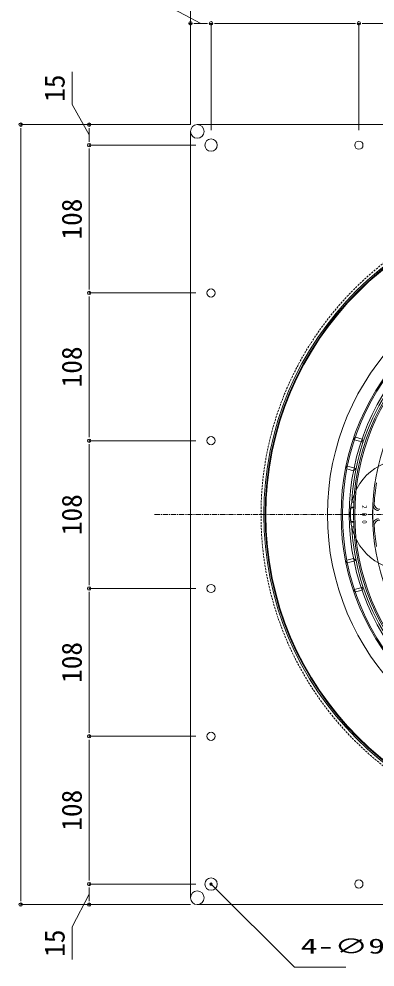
# Model space of a CAD drawing. Units: millimetres, scale not verified. Extents: x -1380 to 1380, y -955 to 955.
# Drawn here: x -860 to -600, y -106 to 587 of the extents above; entities that cross this region are included whole.
import ezdxf
from ezdxf.enums import TextEntityAlignment as Align

# ---------------------------------------------------------------- set-up
doc = ezdxf.new("R2010")
doc.units = ezdxf.units.MM
doc.header["$LTSCALE"] = 3
doc.linetypes.add('USER1', pattern=[2, 1.25, -0.25, 0.25, -0.25])
doc.linetypes.add('USER3', pattern=[0.75, 0.5, -0.25])
for name, color, linetype, lineweight in [('0-0_0', 7, 'Continuous', 15), ('0-2_L-2', 7, 'Continuous', 18), ('0-3_L-1', 7, 'Continuous', 18), ('0-4_L-5', 2, 'USER1', 18), ('0-8_MOJI', 7, 'Continuous', 18), ('0-9_SUNPO', 7, 'Continuous', 18), ('0-B_L-1a', 3, 'Continuous', 18), ('0-C_L-1b', 150, 'Continuous', 18)]:
    doc.layers.add(name, color=color, linetype=linetype, lineweight=lineweight)
doc.styles.add('ＭＳ ゴシック', font='')
doc.styles.get('ＭＳ ゴシック').set_extended_font_data('MS Gothic')

# ---------------------------------------------------------------- blocks, each defined once
blk = doc.blocks.new('_DOT')
at = {"layer": '0-0_0'}
for p, q in [((-0.5, 0), (-1, 0)), ((0.25, 0), (-0.25, 0))]:
    blk.add_line(p, q, dxfattribs=at)
blk.add_circle((0, 0), 0.25, dxfattribs=at)

msp = doc.modelspace()

# ---------------------------------------------------------------- linework, layer by layer
at = {"layer": '0-0_0'}
msp.add_line((-720.484, -44.442), (-719.154, -45.764), dxfattribs=at)
msp.add_circle((-719.819, -45.103), 0.938, dxfattribs=at)
at = {"layer": '0-2_L-2'}
for radius in [230.5, 230]:
    msp.add_circle((-449.819, 224.897), radius, dxfattribs=at)
at = {"layer": '0-3_L-1'}
for p, q in [((-169.819, 509.897), (-729.819, 509.897)), ((-734.819, 504.897), (-734.819, -55.103))]:
    msp.add_line(p, q, dxfattribs=at)
msp.add_lwpolyline([(-729.819, -60.103), (-169.819, -60.103), (-164.819, -55.103)], dxfattribs=at)
for centre, radius in [((-729.819, 504.897), 5), ((-719.819, 494.897), 4.5), ((-611.819, 494.897), 3), ((-449.819, 224.897), 231.5), ((-719.819, 386.897), 3), ((-719.819, 278.897), 3), ((-719.819, 170.897), 3), ((-719.819, 62.897), 3), ((-719.819, -45.103), 4.5), ((-611.819, -45.103), 3), ((-729.819, -55.103), 5)]:
    msp.add_circle(centre, radius, dxfattribs=at)
at = {"layer": '0-3_L-1', "linetype": 'USER3'}
msp.add_circle((-449.819, 224.897), 233.5, dxfattribs=at)
at = {"layer": '0-4_L-5'}
msp.add_line((-761.069, 224.897), (-138.569, 224.897), dxfattribs=at)
at = {"layer": '0-9_SUNPO'}
for p, q in [((-734.819, 509.897), (-734.819, 633.913)), ((-734.819, 509.897), (-734.819, 583.913)), ((-729.819, 583.913), (-724.819, 583.913)), ((-719.819, 505.897), (-719.819, 583.913)), ((-719.819, 505.897), (-719.819, 583.913)), ((-714.819, 583.913), (-616.819, 583.913)), ((-611.819, 505.897), (-611.819, 583.913)), ((-611.819, 505.897), (-611.819, 583.913)), ((-606.819, 583.913), (-508.819, 583.913)), ((-734.819, 509.897), (-858.835, 509.897)), ((-734.819, 509.897), (-808.835, 509.897)), ((-858.835, -55.103), (-858.835, 504.897)), ((-808.835, 499.897), (-808.835, 504.897)), ((-730.819, 494.897), (-808.835, 494.897)), ((-730.819, 494.897), (-808.835, 494.897)), ((-808.835, 391.897), (-808.835, 489.897)), ((-730.819, 386.897), (-808.835, 386.897)), ((-730.819, 386.897), (-808.835, 386.897)), ((-808.835, 283.897), (-808.835, 381.897)), ((-730.819, 278.897), (-808.835, 278.897)), ((-730.819, 278.897), (-808.835, 278.897)), ((-808.835, 175.897), (-808.835, 273.897)), ((-730.819, 170.897), (-808.835, 170.897)), ((-730.819, 170.897), (-808.835, 170.897)), ((-808.835, 67.897), (-808.835, 165.897)), ((-730.819, 62.897), (-808.835, 62.897)), ((-730.819, 62.897), (-808.835, 62.897)), ((-808.835, -40.103), (-808.835, 57.897)), ((-730.819, -45.103), (-808.835, -45.103)), ((-730.819, -45.103), (-808.835, -45.103)), ((-808.835, -55.103), (-808.835, -50.103)), ((-734.819, -60.103), (-858.835, -60.103)), ((-734.819, -60.103), (-808.835, -60.103))]:
    msp.add_line(p, q, dxfattribs=at)
for points in [[(-727.319, 583.913), (-751.012, 596.413), (-774.941, 596.413)], [(-808.835, 502.397), (-821.335, 524.591), (-821.335, 548.52)], [(-719.819, -45.103), (-658.844, -105.742), (-621.407, -105.742)], [(-808.835, -52.603), (-821.335, -76.296), (-821.335, -100.225)]]:
    msp.add_lwpolyline(points, dxfattribs=at)
at = {"layer": '0-B_L-1a'}
for centre, radius, start, end in [((-449.819, 224.897), 166, 92.09665, 267.90335), ((-449.819, 224.897), 165, 92.46131, 267.53869), ((-449.819, 224.897), 152, 96.8696, 263.1304), ((-449.819, 224.897), 151, 171.11968, 176.88032), ((-449.819, 224.897), 151.828, 177.28591, 182.71409), ((-597.482, 231.897), 4, 177.28591, 270), ((-596.601, 232.897), 4, 176.88032, 270), ((-597.482, 217.897), 4, 90, 182.71409), ((-596.601, 216.897), 4, 90, 183.11968), ((-449.819, 224.897), 151, 183.11968, 188.88032)]:
    msp.add_arc(centre, radius, start, end, dxfattribs=at)
at = {"layer": '0-C_L-1b'}
for p, q in [((-614.384, 281.415), (-615.992, 279.776)), ((-615.992, 279.776), (-608.735, 277.831)), ((-609.543, 280.118), (-614.384, 281.415)), ((-609.543, 280.118), (-608.735, 277.831)), ((-621.168, 260.457), (-613.911, 258.513)), ((-620.596, 258.233), (-621.168, 260.457)), ((-620.596, 258.233), (-615.754, 256.936)), ((-615.754, 256.936), (-613.911, 258.513)), ((-617.78, 229.897), (-615.744, 229.897)), ((-617.764, 230.397), (-615.728, 230.397)), ((-615.575, 233.897), (-617.077, 233.897)), ((-617.78, 219.897), (-615.744, 219.897)), ((-617.764, 219.397), (-615.728, 219.397)), ((-617.077, 215.897), (-615.575, 215.897)), ((-620.596, 191.561), (-621.168, 189.337)), ((-621.168, 189.337), (-613.911, 191.281)), ((-615.754, 192.858), (-620.596, 191.561)), ((-615.754, 192.858), (-613.911, 191.281)), ((-615.992, 170.018), (-608.735, 171.963)), ((-614.384, 168.379), (-615.992, 170.018)), ((-614.384, 168.379), (-609.543, 169.676)), ((-609.543, 169.676), (-608.735, 171.963))]:
    msp.add_line(p, q, dxfattribs=at)
for centre, radius in [((-449.819, 224.897), 185), ((-449.819, 224.897), 175), ((-449.819, 224.897), 174), ((-449.819, 224.897), 174), ((-449.819, 224.897), 174), ((-449.819, 224.897), 174), ((-449.819, 224.897), 174), ((-449.819, 224.897), 174), ((-449.819, 224.897), 174), ((-449.819, 224.897), 174), ((-449.819, 224.897), 174), ((-449.819, 224.897), 174), ((-449.819, 224.897), 174), ((-449.819, 224.897), 174), ((-449.819, 224.897), 169), ((-449.819, 224.897), 169), ((-449.819, 224.897), 169), ((-449.819, 224.897), 169), ((-449.819, 224.897), 169), ((-449.819, 224.897), 169), ((-449.819, 224.897), 169), ((-449.819, 224.897), 169), ((-449.819, 224.897), 169), ((-449.819, 224.897), 169), ((-449.819, 224.897), 169), ((-449.819, 224.897), 169), ((-577.481, 224.897), 40.605), ((-577.481, 224.897), 40.605)]:
    msp.add_circle(centre, radius, dxfattribs=at)
for radius, start, end in [(167.5, 123.08006, 176.91994), (168.035, 178.1243, 181.8757), (167.5, 183.08006, 236.91994)]:
    msp.add_arc((-449.819, 224.897), radius, start, end, dxfattribs=at)

# ---------------------------------------------------------------- block references
at = {"layer": '0-9_SUNPO', "xscale": 5, "yscale": 5}
for p, rotation in [((-734.819, 583.913), 180), ((-719.819, 583.913), 180), ((-611.819, 583.913), 180), ((-858.835, 509.897), 90), ((-808.835, 509.897), 90), ((-808.835, 494.897), 270), ((-808.835, 494.897), 90), ((-808.835, 386.897), 270), ((-808.835, 386.897), 90), ((-808.835, 278.897), 270), ((-808.835, 278.897), 90), ((-808.835, 170.897), 270), ((-808.835, 170.897), 90), ((-808.835, 62.897), 270), ((-808.835, 62.897), 90), ((-808.835, -45.103), 270), ((-808.835, -45.103), 90), ((-858.835, -60.103), 270), ((-808.835, -60.103), 270)]:
    msp.add_blockref('_DOT', p, dxfattribs=dict(at, rotation=rotation))
for p in [(-719.819, 583.913), (-611.819, 583.913)]:
    msp.add_blockref('_DOT', p, dxfattribs=at)

# ---------------------------------------------------------------- texts
at = {"layer": '0-8_MOJI', "style": 'ＭＳ ゴシック', "width": 1.65}
msp.add_text('4-∅9 キリ', height=11, dxfattribs=at).set_placement((-654.453, -99.219), align=Align.BOTTOM_LEFT)
at = {"layer": '0-9_SUNPO', "style": 'ＭＳ ゴシック'}
for s, p in [('15', (-822.335, 526.556)), ('108', (-809.835, 425.897)), ('108', (-809.835, 317.897)), ('108', (-809.835, 209.897)), ('108', (-809.835, 101.897)), ('108', (-809.835, -6.103)), ('15', (-822.335, -98.26))]:
    msp.add_text(s, height=14.66, rotation=90, dxfattribs=at).set_placement(p, align=Align.BOTTOM_LEFT)
at = {"layer": '0-B_L-1a', "color": 7, "style": 'ＭＳ ゴシック', "width": 0.85}
for s, rotation, p in [('2', 268, (-610.671, 231.932)), ('0', 270, (-610.819, 226.314)), ('0', 272, (-610.77, 220.694))]:
    msp.add_text(s, height=3.666, rotation=rotation, dxfattribs=at).set_placement(p, align=Align.BOTTOM_LEFT)

doc.saveas('drawing.dxf')
